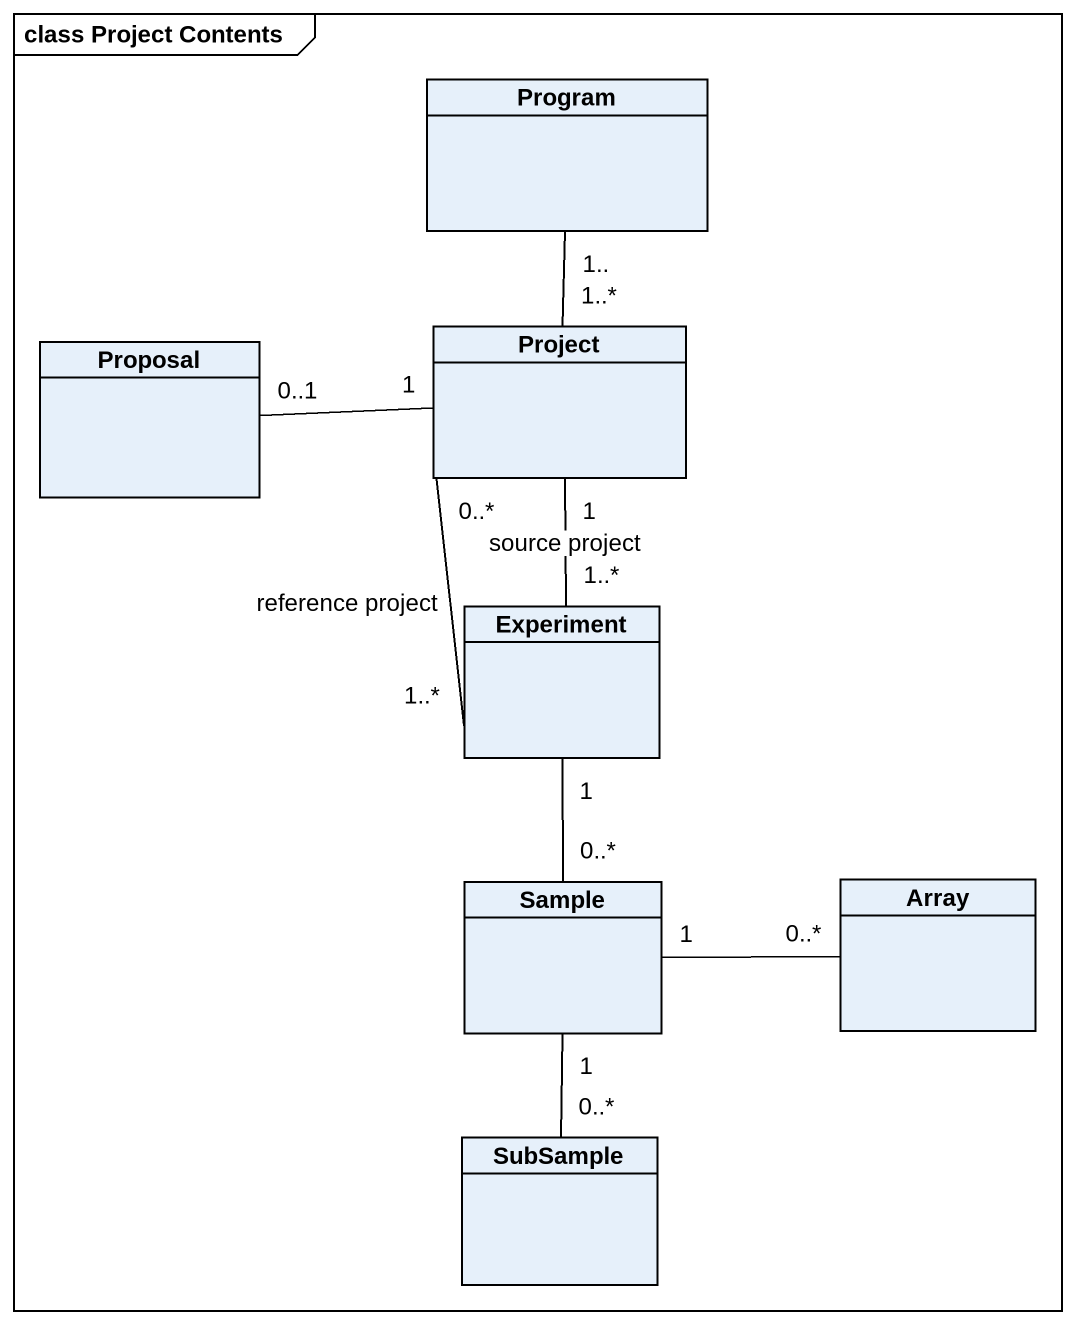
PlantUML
@startuml
mainframe class Project Contents
hide circle
hide empty members
class Program
class Proposal
class Project
class Experiment
class Sample
class Array
class SubSample
Program "1.." -- "1..*" Project
Proposal "0..1" -right- "1" Project
Project "0..*" -- "1..*" Experiment : reference project
Project "1" -- "1..*" Experiment : source project
Experiment "1" -- "0..*" Sample
Sample "1" -right- "0..*" Array
Sample "1" -- "0..*" SubSample
@enduml
